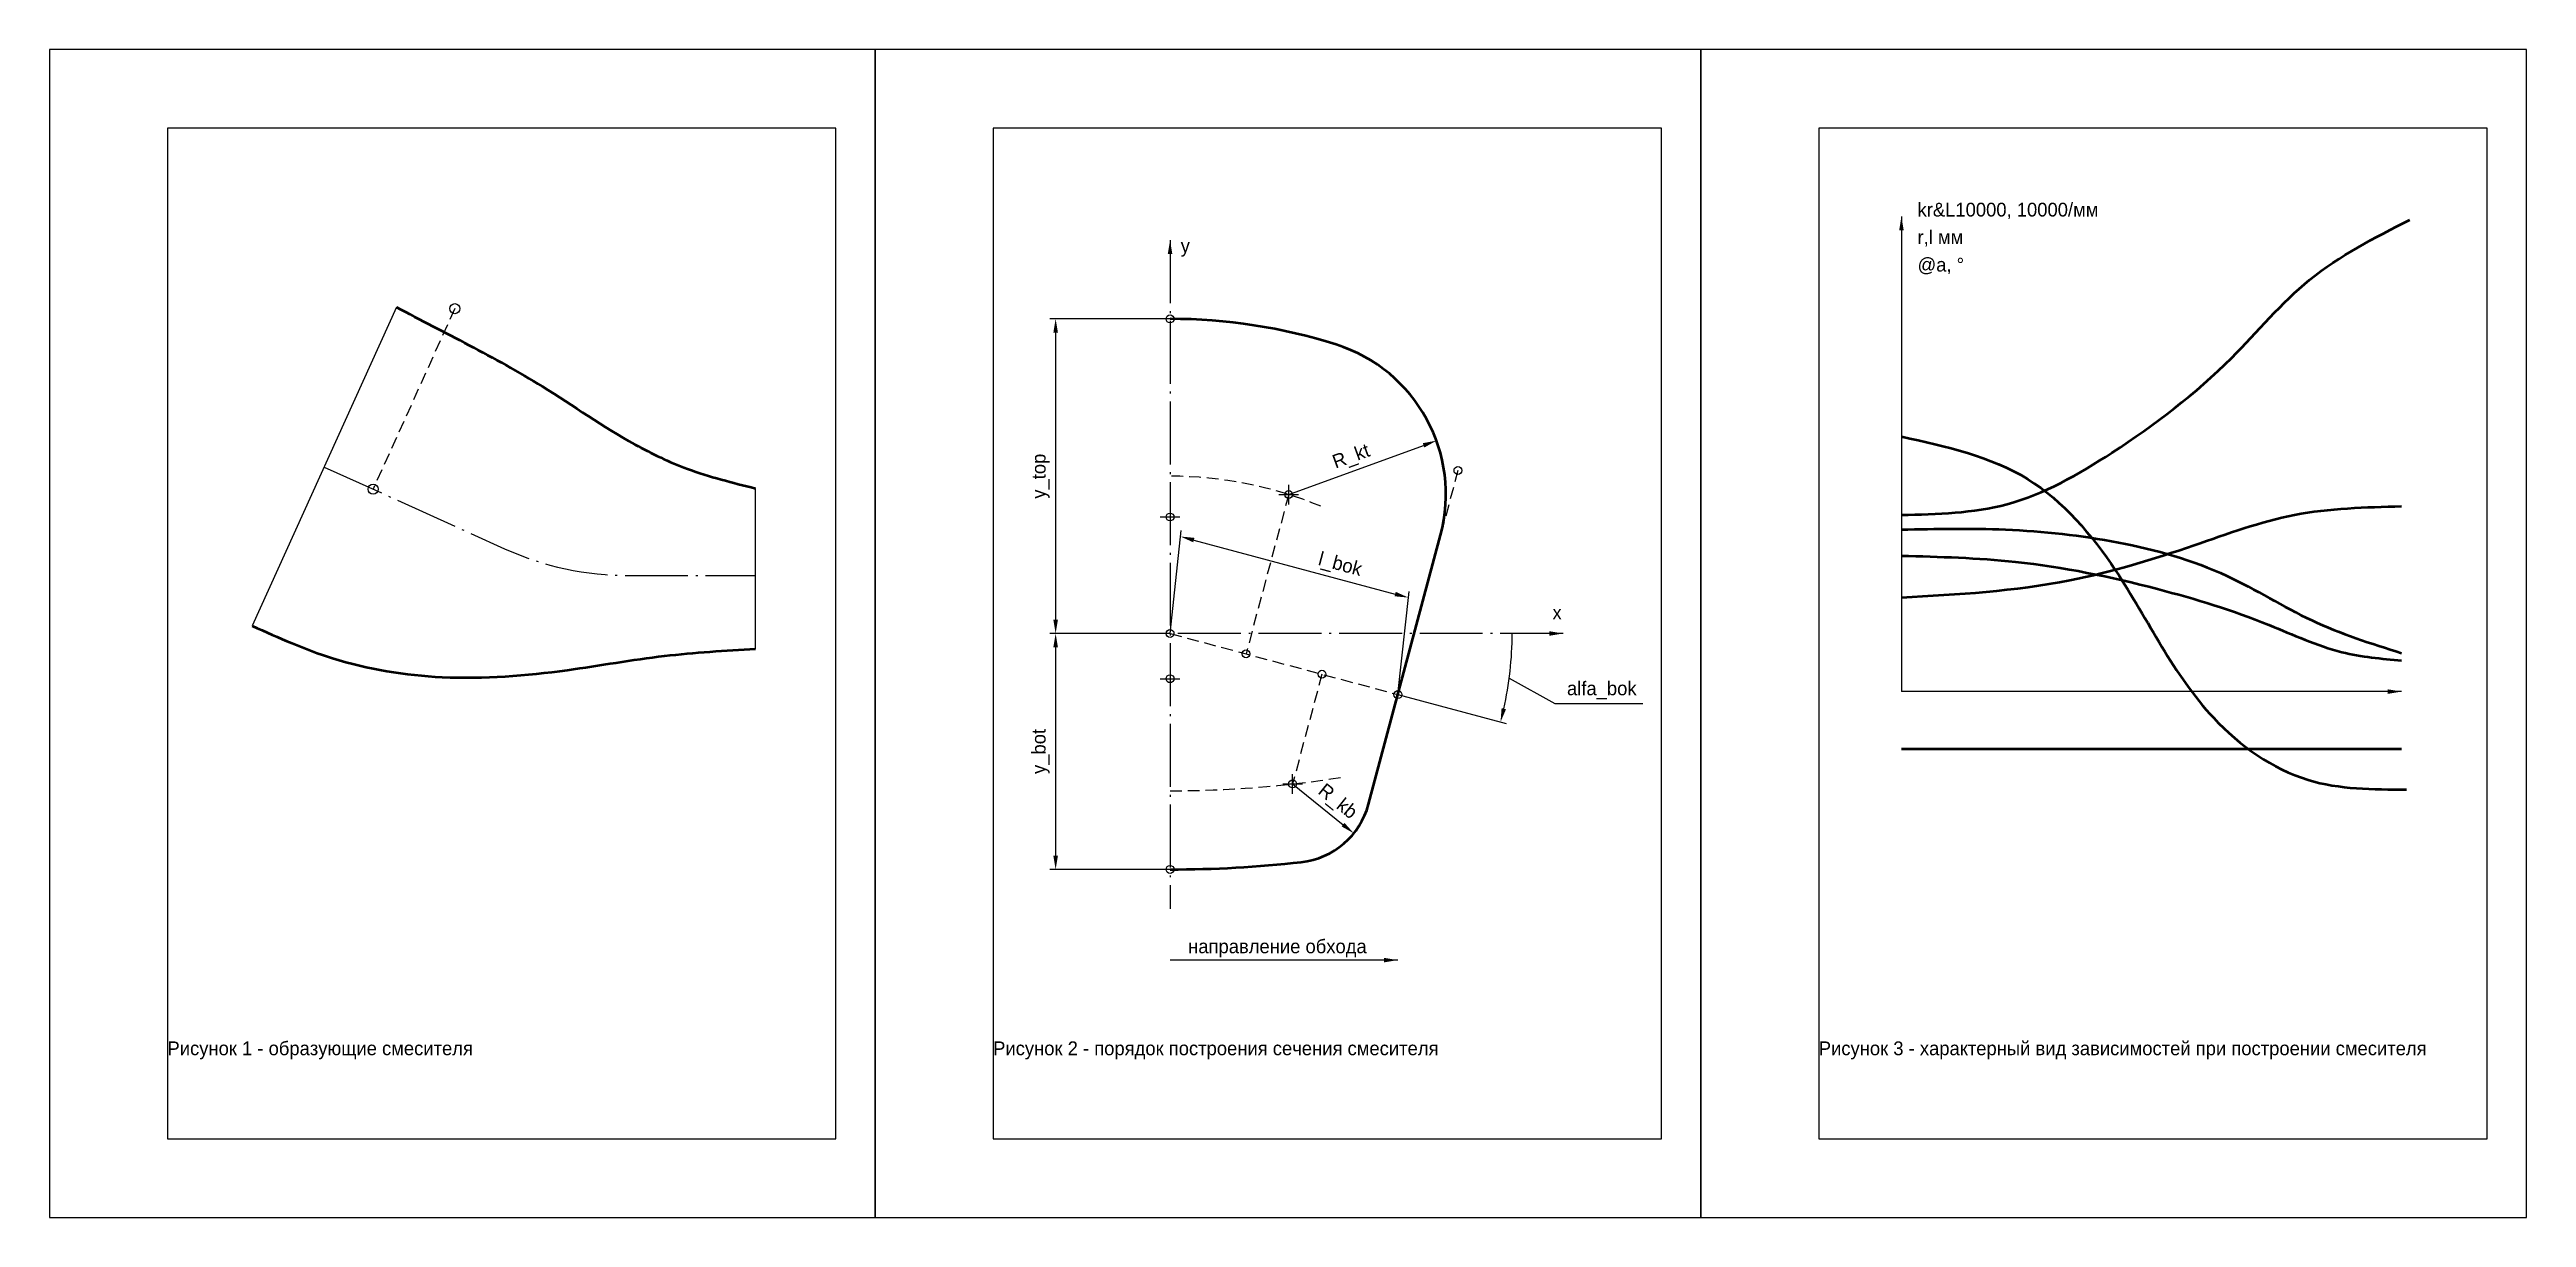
# Model space of a CAD drawing. Header units: millimetres. Extents: x -285 to 345, y -148 to 148.
import ezdxf

# ---------------------------------------------------------------- set-up
doc = ezdxf.new("R2010")
doc.units = ezdxf.units.MM
doc.header["$LTSCALE"] = 10
doc.linetypes.add('CENTER', pattern=[4.1, 1.6, -0.2, 0.05, -0.2, 1.6, -0.2, 0.05, -0.2])
doc.linetypes.add('HIDDEN', pattern=[0.45, 0.3, -0.15])
doc.layers.add('v', color=5, linetype='Continuous', plot=False)
doc.styles.add('t', font='es_win.shx', dxfattribs={"bigfont": 'my_b_f.shx'})
doc.dimstyles.new('001_001', dxfattribs={"dimtxt": 3.5, "dimasz": 3.5, "dimexe": 1.5, "dimexo": 0, "dimgap": 1.5, "dimtad": 1, "dimtxsty": 't', "dimcen": 2.5, "dimclrt": 6, "dimaunit": 1, "dimadec": 0, "dimazin": 2, "dimtfac": 1, "dimtmove": 0, "dimatfit": 2, "dimfxl": 0, "dimtolj": 1, "dimarcsym": 0})

# ---------------------------------------------------------------- blocks, each defined once
blk = doc.blocks.new('*D1')
at = {"color": 0, "lineweight": -2}
for p, q in [((0, 80), (-30.6, 80)), ((-29.1, 76.5), (-29.1, 3.5)), ((0, 0), (-30.6, 0))]:
    blk.add_line(p, q, dxfattribs=at)
at = {"color": 0}
for points in [[(-29.68, 76.5), (-28.51, 76.5), (-29.1, 80)], [(-29.68, 3.5), (-28.51, 3.5), (-29.1, 0)]]:
    blk.add_solid(points, dxfattribs=at)
at = {"layer": 'Defpoints', "color": 0}
for p in [(0, 80), (-29.1, 0), (0, 0)]:
    blk.add_point(p, dxfattribs=at)
at = {"color": 6, "insert": (-32.88, 40), "char_height": 3.5, "attachment_point": 5, "rotation": 90, "style": 't'}
blk.add_mtext('\\A1;y_top', dxfattribs=at)
blk = doc.blocks.new('*D2')
at = {"color": 0, "lineweight": -2}
for p, q in [((0, 0), (-30.6, 0)), ((-29.1, -3.5), (-29.1, -56.5)), ((0, -60), (-30.6, -60))]:
    blk.add_line(p, q, dxfattribs=at)
at = {"color": 0}
for points in [[(-29.68, -3.5), (-28.51, -3.5), (-29.1, 0)], [(-29.68, -56.5), (-28.51, -56.5), (-29.1, -60)]]:
    blk.add_solid(points, dxfattribs=at)
at = {"layer": 'Defpoints', "color": 0}
for p in [(0, 0), (-29.1, -60), (0, -60)]:
    blk.add_point(p, dxfattribs=at)
at = {"color": 6, "insert": (-32.88, -30), "char_height": 3.5, "attachment_point": 5, "rotation": 90, "style": 't'}
blk.add_mtext('\\A1;y_bot', dxfattribs=at)
blk = doc.blocks.new('*D4')
at = {"color": 0, "lineweight": -2}
for p, q in [((0, 0), (2.83, 26.17)), ((6.05, 23.75), (57.25, 10.04)), ((57.96, -15.53), (60.79, 10.64))]:
    blk.add_line(p, q, dxfattribs=at)
at = {"color": 0}
for points in [[(6.2, 24.32), (5.9, 23.19), (2.67, 24.66)], [(57.4, 10.6), (57.1, 9.47), (60.63, 9.13)]]:
    blk.add_solid(points, dxfattribs=at)
at = {"layer": 'Defpoints', "color": 0}
for p in [(60.63, 9.13), (0, 0), (57.96, -15.53)]:
    blk.add_point(p, dxfattribs=at)
at = {"color": 6, "insert": (43.2, 17.25), "char_height": 3.5, "attachment_point": 5, "rotation": 345, "style": 't'}
blk.add_mtext('\\A1;l_bok', dxfattribs=at)
blk = doc.blocks.new('*D6')
at = {"color": 0, "lineweight": -2}
blk.add_line((31.16, -38.26), (44.01, -48.62), dxfattribs=at)
at = {"color": 0}
blk.add_solid([(44.37, -48.16), (43.64, -49.07), (46.73, -50.81)], dxfattribs=at)
at = {"layer": 'Defpoints', "color": 0}
for p in [(31.16, -38.26), (46.73, -50.81)]:
    blk.add_point(p, dxfattribs=at)
at = {"color": 6, "insert": (42.43, -42.97), "char_height": 3.5, "attachment_point": 5, "rotation": 321.12943, "style": 't'}
blk.add_mtext('\\A1;R_kb', dxfattribs=at)
blk = doc.blocks.new('*D7')
at = {"color": 0, "lineweight": -2}
blk.add_line((30.17, 35.34), (64.47, 47.84), dxfattribs=at)
at = {"color": 0}
blk.add_solid([(64.27, 48.39), (64.67, 47.29), (67.76, 49.04)], dxfattribs=at)
at = {"layer": 'Defpoints', "color": 0}
for p in [(67.76, 49.04), (30.17, 35.34)]:
    blk.add_point(p, dxfattribs=at)
at = {"color": 6, "insert": (46.18, 44.71), "char_height": 3.5, "attachment_point": 5, "rotation": 20.02555, "style": 't'}
blk.add_mtext('\\A1;R_kt', dxfattribs=at)

msp = doc.modelspace()

# ---------------------------------------------------------------- linework, layer by layer
for p, q in [((-196.789, 82.953), (-233.45, 1.953)), ((30.175, 32.839), (30.175, 37.839)), ((-105.442, -3.908), (-105.442, 36.912)), ((27.675, 35.339), (32.675, 35.339)), ((-2.5, 29.628), (2.5, 29.628)), ((-2.5, -11.498), (2.5, -11.498)), ((86.274, -11.358), (97.833, -17.836)), ((57.956, -15.529), (85.502, -22.91)), ((97.833, -17.836), (120.29, -17.836)), ((31.159, -40.761), (31.159, -35.761)), ((28.659, -38.261), (33.659, -38.261))]:
    msp.add_line(p, q)
at = {"linetype": 'HIDDEN'}
for p, q in [((-181.928, 82.611), (-202.709, 36.698)), ((73.224, 41.452), (57.956, -15.529)), ((30.175, 35.339), (19.319, -5.176)), ((0, 0), (57.956, -15.529)), ((38.637, -10.353), (31.159, -38.261))]:
    msp.add_line(p, q, dxfattribs=at)
at = {"lineweight": 50}
for p, q in [((50.478, -43.437), (68.812, 24.986)), ((186.024, -29.341), (313.237, -29.341))]:
    msp.add_line(p, q, dxfattribs=at)
at = {"linetype": 'CENTER', "flags": 128}
msp.add_lwpolyline([(-215.172, 42.339), (-169.258, 21.558, 0.1066577), (-137.591, 14.725), (-105.442, 14.725)], format="xyb", dxfattribs=at)
for centre, radius in [((-181.928, 82.611), 1.28), ((0, 80), 1), ((-202.709, 36.698), 1.28), ((73.224, 41.452), 1), ((30.175, 35.339), 1), ((0, 29.628), 1), ((0, 0), 1), ((19.319, -5.176), 1), ((0, -11.498), 1), ((38.637, -10.353), 1), ((57.956, -15.529), 1), ((31.159, -38.261), 1), ((0, -60), 1)]:
    msp.add_circle(centre, radius)
at = {"lineweight": 50}
for centre, radius, start, end in [((0, -60), 140, 72.437533, 90), ((30.175, 35.339), 40, 345, 72.437533), ((31.159, -38.261), 20, 276.389247, 345), ((0, 240), 300, 270, 276.389247)]:
    msp.add_arc(centre, radius, start, end, dxfattribs=at)
at = {"linetype": 'HIDDEN'}
for centre, radius, start, end in [((0, -60), 100, 67.440642, 90), ((0, 240), 280, 270, 278.958474)]:
    msp.add_arc(centre, radius, start, end, dxfattribs=at)
msp.add_arc((0, 0), 87.018, 347.304674, 0)
at = {"lineweight": 50}
for points in [[(186.024, 30.171), (212.89, 32.894), (239.564, 45.985), (270.036, 70.139), (289.843, 89.94), (315.309, 105.172)], [(-196.789, 82.953), (-178.342, 73.351), (-159.62, 62.798), (-136.117, 48.063), (-122.772, 41.89), (-105.442, 36.912)], [(186.024, 50.091), (218.156, 39.258), (240.505, 15.997), (265.447, -21.475), (289.445, -37.214), (314.512, -39.659)], [(186.024, 9.154), (228.864, 13.54), (260.449, 22.459), (286.006, 30.172), (313.237, 32.342)], [(186.024, 26.436), (212.476, 26.436), (241.202, 23.163), (268.8, 14.67), (290.382, 3.362), (313.237, -4.971)], [(186.024, 19.776), (215.03, 18.238), (251.162, 11.338), (279.464, 2.209), (298.075, -4.732), (313.237, -6.858)], [(-233.45, 1.953), (-212.999, -6.298), (-185.114, -11.077), (-153.246, -9.285), (-128.548, -5.7), (-105.442, -3.908)]]:
    msp.add_spline(points, degree=3, dxfattribs=at)
msp.add_solid([(85.457, -19.263), (84.325, -18.984), (84.053, -22.522)])
at = {"layer": 'v'}
for points in [[(-285, -148.5), (-75, -148.5), (-75, 148.5), (-285, 148.5)], [(-75, -148.5), (135, -148.5), (135, 148.5), (-75, 148.5)], [(135, -148.5), (345, -148.5), (345, 148.5), (135, 148.5)], [(-255, -128.5), (-85, -128.5), (-85, 128.5), (-255, 128.5)], [(-45, -128.5), (125, -128.5), (125, 128.5), (-45, 128.5)], [(165, -128.5), (335, -128.5), (335, 128.5), (165, 128.5)]]:
    msp.add_lwpolyline(points, close=True, dxfattribs=at)

# ---------------------------------------------------------------- texts
at = {"style": 't'}
for s, p in [('kr&L10000, 10000/мм', (190.123, 106.039)), ('r,l мм', (190.123, 99.039)), ('y', (2.706, 96.872)), ('@a, %%D', (190.123, 92.039)), ('x', (97.275, 3.583))]:
    msp.add_text(s, height=3.5, dxfattribs=at).set_placement(p)
msp.add_text('направление обхода', height=3.5, rotation=360, dxfattribs=at).set_placement((4.603, -81.307))
at = {"color": 6, "insert": (109.811, -14.457), "char_height": 3.5, "attachment_point": 5, "style": 't'}
msp.add_mtext('\\A1;alfa_bok', dxfattribs=at)
at = {"char_height": 3.5, "width": 173.3375, "attachment_point": 1, "style": 't'}
for s, insert in [('Рисунок 1 - образующие смесителя', (-255, -103.741)), ('Рисунок 2 - порядок построения сечения смесителя', (-45, -103.741)), ('Рисунок 3 - характерный вид зависимостей при построении смесителя', (165, -103.741))]:
    msp.add_mtext(s, dxfattribs=dict(at, insert=insert))

# ---------------------------------------------------------------- dimensions: what is measured, and where the dimension line sits
for base, p1, p2, text, picture, middle in [((-29.098, 0), (0, 80), (0, 0), 'y_top', '*D1', (-32.877, 40)), ((-29.098, -60), (0, 0), (0, -60), 'y_bot', '*D2', (-32.877, -30))]:
    dim = msp.add_linear_dim(base=base, p1=p1, p2=p2, angle=90, text=text, dimstyle='001_001')
    dim.commit()
    dim.dimension.update_dxf_attribs({"geometry": picture, "text_midpoint": middle})
dim = msp.add_radius_dim(center=(30.175, 35.339), mpoint=(67.756, 49.036), text='R_kt', dimstyle='001_001')
dim.commit()
dim.dimension.update_dxf_attribs({"geometry": '*D7', "text_midpoint": (46.182, 44.715)})
dim = msp.add_linear_dim(base=(60.627, 9.131), p1=(0, 0), p2=(57.956, -15.529), angle=345, text='l_bok', dimstyle='001_001')
dim.commit()
dim.dimension.update_dxf_attribs({"geometry": '*D4', "text_midpoint": (42.339, 14.031), "dimtype": 160})
dim = msp.add_radius_dim(center=(31.159, -38.261), mpoint=(46.73, -50.812), text='R_kb', dimstyle='001_001')
dim.commit()
dim.dimension.update_dxf_attribs({"geometry": '*D6', "text_midpoint": (40.294, -45.624), "dimtype": 164})

# ---------------------------------------------------------------- leaders
for points in [[(186.024, 106.039), (186.024, -14.774)], [(313.237, -14.774), (186.024, -14.774)], [(57.905, -83.057), (0, -83.057)]]:
    msp.add_leader(points, dimstyle='001_001', override={"dimgap": 1.5, "dimtad": 0})
at = {"linetype": 'CENTER'}
for points, override in [([(0, 100), (0, -70)], {"dimgap": 1.5, "dimtad": 0}), ([(100, 0), (0, 0)], {"dimtad": 0})]:
    msp.add_leader(points, dimstyle='001_001', override=override, dxfattribs=at)

doc.saveas('drawing.dxf')
